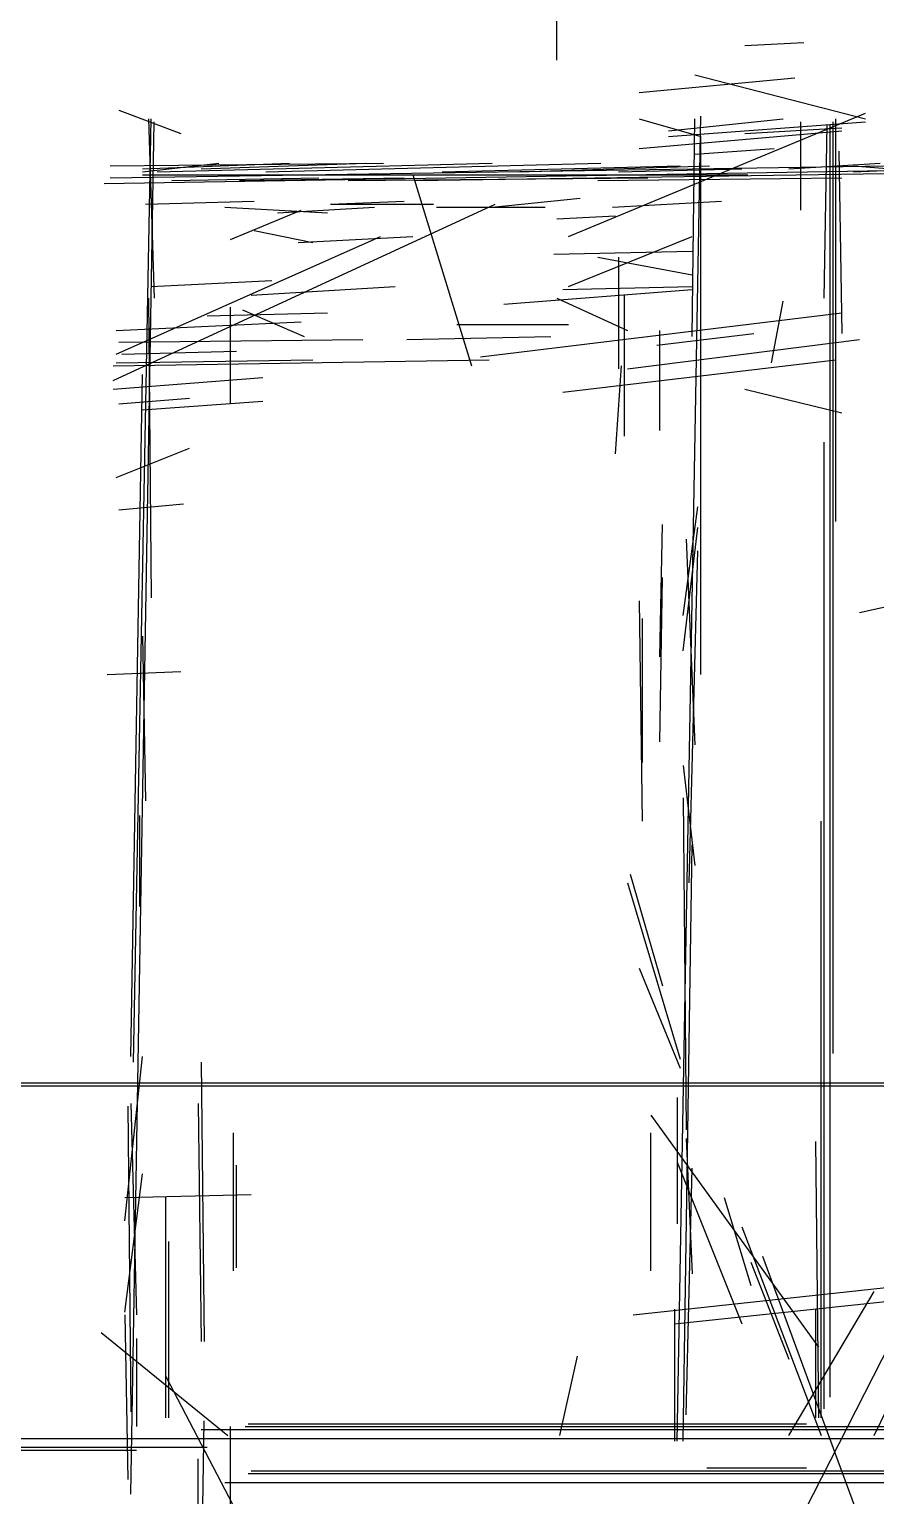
# Model space of a CAD drawing. Header units: metres. Extents: x 0.1 to 46.8, y -33.1 to 0.
# Drawn here: x 22.555 to 25.435, y -19.795 to -14.805 of the extents above; entities that cross this region are included whole.
import ezdxf

# ---------------------------------------------------------------- set-up
doc = ezdxf.new("R2010")
doc.units = ezdxf.units.M
doc.layers.add('Lines', color=7, linetype='Continuous')
doc.layers.add('Walls', color=2, linetype='Continuous')

msp = doc.modelspace()

# ---------------------------------------------------------------- linework, layer by layer
at = {"layer": 'Lines'}
for p, q in [((24.35, -14.91), (24.35, -14.46)), ((24.99, -14.86), (25.19, -14.85)), ((24.63, -15.02), (25.16, -14.97)), ((24.82, -14.96), (25.4, -15.11)), ((22.86, -15.08), (23.07, -15.16)), ((22.91, -18.32), (22.97, -15.11)), ((22.96, -15.11), (22.98, -15.72)), ((24.39, -15.51), (25.4, -15.09)), ((24.63, -15.11), (24.84, -15.17)), ((24.73, -15.15), (25.12, -15.11)), ((24.76, -19.61), (24.84, -15.1)), ((24.81, -15.85), (24.82, -15.11)), ((25.3, -16.48), (25.3, -15.11)), ((22.9, -19.79), (22.98, -15.12)), ((24.63, -15.21), (25.32, -15.15)), ((24.73, -15.17), (25.4, -15.12)), ((24.99, -15.16), (25.32, -15.14)), ((25.18, -15.42), (25.18, -15.12)), ((25.26, -15.72), (25.27, -15.13)), ((25.28, -19.46), (25.28, -15.13)), ((25.29, -18.29), (25.29, -15.12)), ((24.82, -15.23), (25.09, -15.21)), ((24.84, -17), (24.84, -15.17)), ((22.81, -15.33), (26.95, -15.26)), ((22.83, -15.31), (26.06, -15.26)), ((22.83, -15.27), (23.76, -15.26)), ((22.94, -15.28), (23.44, -15.26)), ((22.94, -15.29), (23.2, -15.26)), ((22.99, -15.29), (24.13, -15.26)), ((23.14, -15.28), (23.7, -15.26)), ((23.36, -15.29), (24.5, -15.26)), ((23.87, -15.32), (27.87, -15.26)), ((25.14, -15.28), (25.45, -15.26)), ((25.31, -15.22), (25.32, -15.84)), ((25.36, -15.29), (26.09, -15.26)), ((22.94, -15.3), (25, -15.3)), ((23.04, -15.32), (23.54, -15.31)), ((23.27, -15.32), (23.83, -15.31)), ((23.64, -15.32), (24.66, -15.31)), ((23.86, -15.3), (24.06, -15.95)), ((23.96, -15.29), (24.77, -15.27)), ((24.22, -15.29), (24.87, -15.27)), ((24.49, -15.32), (25.32, -15.31)), ((24.56, -15.29), (24.98, -15.28)), ((25.36, -15.27), (25.76, -15.3)), ((22.84, -16), (24.14, -15.4)), ((22.95, -15.4), (23.32, -15.39)), ((23.22, -15.41), (23.57, -15.43)), ((23.4, -15.43), (23.73, -15.41)), ((23.58, -15.4), (23.83, -15.39)), ((23.58, -15.4), (23.93, -15.4)), ((23.94, -15.41), (24.31, -15.41)), ((24.13, -15.41), (24.43, -15.38)), ((24.54, -15.41), (24.91, -15.39)), ((23.24, -15.52), (23.48, -15.42)), ((24.35, -15.45), (24.55, -15.44)), ((22.85, -15.91), (23.75, -15.51)), ((23.32, -15.49), (23.52, -15.53)), ((23.47, -15.53), (23.86, -15.51)), ((24.39, -15.68), (24.81, -15.51)), ((24.34, -15.57), (24.81, -15.56)), ((24.49, -15.58), (24.81, -15.64)), ((24.56, -15.58), (24.56, -15.96)), ((22.97, -15.68), (23.38, -15.66)), ((23.31, -15.71), (23.8, -15.68)), ((24.17, -15.74), (24.81, -15.69)), ((24.37, -15.69), (24.81, -15.68)), ((24.58, -16.19), (24.58, -15.71)), ((22.96, -15.72), (22.97, -16.74)), ((23.24, -16.08), (23.24, -15.75)), ((23.28, -15.76), (23.49, -15.85)), ((24.35, -15.72), (24.59, -15.83)), ((25.08, -15.94), (25.12, -15.73)), ((22.85, -15.83), (23.48, -15.8)), ((23.16, -15.78), (23.57, -15.77)), ((24.01, -15.81), (24.39, -15.81)), ((24.09, -15.92), (25.32, -15.77)), ((22.86, -15.87), (23.69, -15.86)), ((23.84, -15.86), (24.33, -15.85)), ((24.59, -15.96), (25.38, -15.86)), ((24.69, -15.88), (25.02, -15.84)), ((24.7, -16.17), (24.7, -15.83)), ((22.87, -15.91), (23.26, -15.9)), ((22.84, -15.95), (24.12, -15.93)), ((22.85, -15.94), (23.52, -15.93)), ((24.37, -16.04), (25.3, -15.93)), ((24.55, -16.25), (24.57, -15.95)), ((22.84, -16.03), (23.35, -15.99)), ((22.9, -18.3), (22.94, -15.98)), ((22.86, -16.08), (23.1, -16.06)), ((24.99, -16.03), (25.32, -16.11)), ((22.94, -16.1), (23.35, -16.07)), ((25.26, -19.5), (25.26, -16.21)), ((22.85, -16.33), (23.1, -16.23)), ((22.86, -16.44), (23.08, -16.42)), ((24.78, -16.8), (24.83, -16.43)), ((24.7, -16.94), (24.71, -16.49)), ((24.78, -16.92), (24.83, -16.5)), ((24.79, -16.54), (24.82, -17.24)), ((24.8, -17.71), (24.83, -16.58)), ((24.7, -17.23), (24.71, -16.67)), ((25.38, -16.79), (25.91, -16.67)), ((24.63, -16.75), (24.64, -17.5)), ((24.64, -16.81), (24.64, -17.3)), ((22.94, -16.87), (22.95, -17.43)), ((22.82, -17), (23.07, -16.99)), ((24.78, -17.31), (24.82, -17.65)), ((24.78, -17.42), (24.79, -18.55)), ((22.93, -17.48), (22.93, -17.79)), ((25.25, -19.53), (25.25, -17.5)), ((24.78, -19.61), (24.81, -17.58)), ((24.59, -17.71), (24.77, -18.31)), ((24.6, -17.68), (24.71, -18.06)), ((24.63, -18), (24.77, -18.34)), ((22.88, -18.86), (22.94, -18.3)), ((23.14, -18.32), (23.15, -19.27)), ((5.74, -18.39), (31.5, -18.39)), ((5.96, -18.4), (31.5, -18.4)), ((22.9, -18.46), (22.92, -19.18)), ((23.13, -18.46), (23.14, -19.27)), ((24.76, -18.44), (24.76, -18.87)), ((22.89, -18.47), (22.9, -19.51)), ((24.67, -18.5), (25.24, -19.29)), ((23.25, -19.03), (23.25, -18.56)), ((24.67, -19.03), (24.67, -18.56)), ((24.79, -18.58), (24.81, -19.04)), ((25.23, -18.59), (25.24, -19.53)), ((24.76, -18.66), (24.98, -19.21)), ((22.88, -19.17), (22.94, -18.7)), ((23.26, -19.02), (23.26, -18.67)), ((24.79, -19.52), (24.81, -18.68)), ((22.88, -18.78), (23.31, -18.77)), ((23.02, -19.53), (23.02, -18.78)), ((24.92, -18.78), (25.01, -19.08)), ((24.98, -18.88), (25.25, -19.59)), ((23.03, -19.53), (23.03, -18.93)), ((25.01, -19), (25.14, -19.33)), ((25.05, -18.98), (25.72, -20.8)), ((24.61, -19.18), (25.81, -19.05)), ((24.83, -20.56), (25.61, -19.03)), ((24.75, -19.21), (25.8, -19.1)), ((25.14, -19.59), (25.43, -19.1)), ((24.75, -19.16), (24.75, -19.61)), ((25.23, -19.16), (25.23, -19.53)), ((22.88, -19.18), (22.89, -19.74)), ((22.8, -19.24), (23.23, -19.59)), ((22.92, -19.26), (22.92, -19.56)), ((25.43, -19.59), (25.59, -19.26)), ((24.36, -19.59), (24.42, -19.32)), ((23.02, -19.39), (23.26, -19.85)), ((23.14, -20.18), (23.15, -19.54)), ((23.24, -20.17), (23.24, -19.56)), ((23.29, -19.56), (27.95, -19.56)), ((23.3, -19.55), (25.2, -19.55)), ((5.27, -19.6), (36.37, -19.6)), ((23.14, -19.57), (31.47, -19.57)), ((13.89, -19.63), (23.16, -19.63)), ((13.89, -19.64), (22.92, -19.64)), ((23.13, -20.04), (23.13, -19.67)), ((23.31, -19.71), (26.37, -19.71)), ((24.86, -19.7), (25.2, -19.7)), ((23.22, -19.75), (31.5, -19.75)), ((23.3, -19.72), (27.31, -19.72))]:
    msp.add_line(p, q, dxfattribs=at)
at = {"layer": 'Walls'}
for p, q in [((24.63, -15.02), (25.16, -14.97)), ((24.63, -15.02), (25.16, -14.97)), ((24.63, -15.02), (25.16, -14.97)), ((24.63, -15.02), (25.16, -14.97)), ((24.63, -15.02), (25.16, -14.97)), ((24.63, -15.02), (25.16, -14.97)), ((24.63, -15.02), (25.16, -14.97)), ((22.91, -18.32), (22.97, -15.11)), ((22.91, -18.32), (22.97, -15.11)), ((22.91, -18.32), (22.97, -15.11)), ((22.91, -18.32), (22.97, -15.11)), ((24.76, -19.61), (24.84, -15.1)), ((24.76, -19.61), (24.84, -15.1)), ((24.76, -19.61), (24.84, -15.1)), ((24.76, -19.61), (24.84, -15.1)), ((24.76, -19.61), (24.84, -15.1)), ((24.76, -19.61), (24.84, -15.1)), ((24.76, -19.61), (24.84, -15.1)), ((24.81, -15.85), (24.82, -15.11)), ((24.81, -15.85), (24.82, -15.11)), ((24.81, -15.85), (24.82, -15.11)), ((24.81, -15.85), (24.82, -15.11)), ((25.3, -16.48), (25.3, -15.11)), ((25.3, -16.48), (25.3, -15.11)), ((25.3, -16.48), (25.3, -15.11)), ((25.3, -16.48), (25.3, -15.11)), ((22.9, -19.79), (22.98, -15.12)), ((22.9, -19.79), (22.98, -15.12)), ((22.9, -19.79), (22.98, -15.12)), ((24.63, -15.21), (25.32, -15.15)), ((24.63, -15.21), (25.32, -15.15)), ((24.63, -15.21), (25.32, -15.15)), ((24.63, -15.21), (25.32, -15.15)), ((24.63, -15.21), (25.32, -15.15)), ((24.63, -15.21), (25.32, -15.15)), ((24.63, -15.21), (25.32, -15.15)), ((24.63, -15.21), (25.32, -15.15)), ((24.63, -15.21), (25.32, -15.15)), ((24.73, -15.17), (25.4, -15.12)), ((24.73, -15.17), (25.4, -15.12)), ((24.73, -15.17), (25.4, -15.12)), ((24.73, -15.17), (25.4, -15.12)), ((24.73, -15.17), (25.4, -15.12)), ((24.73, -15.17), (25.4, -15.12)), ((24.73, -15.17), (25.4, -15.12)), ((24.73, -15.17), (25.4, -15.12)), ((24.73, -15.17), (25.4, -15.12)), ((25.26, -15.72), (25.27, -15.13)), ((25.26, -15.72), (25.27, -15.13)), ((25.26, -15.72), (25.27, -15.13)), ((25.28, -19.46), (25.28, -15.13)), ((25.28, -19.46), (25.28, -15.13)), ((25.28, -19.46), (25.28, -15.13)), ((25.28, -19.46), (25.28, -15.13)), ((25.28, -19.46), (25.28, -15.13)), ((25.28, -19.46), (25.28, -15.13)), ((25.28, -19.46), (25.28, -15.13)), ((25.29, -18.29), (25.29, -15.12)), ((25.29, -18.29), (25.29, -15.12)), ((25.29, -18.29), (25.29, -15.12)), ((25.29, -18.29), (25.29, -15.12)), ((25.29, -18.29), (25.29, -15.12)), ((25.29, -18.29), (25.29, -15.12)), ((24.84, -17), (24.84, -15.17)), ((24.84, -17), (24.84, -15.17)), ((24.84, -17), (24.84, -15.17)), ((24.84, -17), (24.84, -15.17)), ((24.84, -17), (24.84, -15.17)), ((22.81, -15.33), (26.95, -15.26)), ((22.81, -15.33), (26.95, -15.26)), ((22.81, -15.33), (26.95, -15.26)), ((22.81, -15.33), (26.95, -15.26)), ((22.81, -15.33), (26.95, -15.26)), ((22.81, -15.33), (26.95, -15.26)), ((22.81, -15.33), (26.95, -15.26)), ((22.81, -15.33), (26.95, -15.26)), ((22.81, -15.33), (26.95, -15.26)), ((22.81, -15.33), (26.95, -15.26)), ((22.83, -15.31), (26.06, -15.26)), ((22.83, -15.27), (23.76, -15.26)), ((22.83, -15.31), (26.06, -15.26)), ((22.83, -15.27), (23.76, -15.26)), ((22.83, -15.31), (26.06, -15.26)), ((22.83, -15.27), (23.76, -15.26)), ((22.83, -15.27), (23.76, -15.26)), ((22.83, -15.31), (26.06, -15.26)), ((22.83, -15.27), (23.76, -15.26)), ((22.83, -15.31), (26.06, -15.26)), ((22.83, -15.31), (26.06, -15.26)), ((22.83, -15.31), (26.06, -15.26)), ((22.83, -15.31), (26.06, -15.26)), ((22.83, -15.31), (26.06, -15.26)), ((22.83, -15.31), (26.06, -15.26)), ((22.83, -15.27), (23.76, -15.26)), ((22.83, -15.27), (23.76, -15.26)), ((22.83, -15.27), (23.76, -15.26)), ((22.83, -15.27), (23.76, -15.26)), ((22.94, -15.28), (23.44, -15.26)), ((22.94, -15.28), (23.44, -15.26)), ((22.94, -15.28), (23.44, -15.26)), ((22.94, -15.28), (23.44, -15.26)), ((22.94, -15.28), (23.44, -15.26)), ((22.94, -15.28), (23.44, -15.26)), ((22.94, -15.28), (23.44, -15.26)), ((22.94, -15.28), (23.44, -15.26)), ((22.94, -15.28), (23.44, -15.26)), ((22.94, -15.28), (23.44, -15.26)), ((22.99, -15.29), (24.13, -15.26)), ((22.99, -15.29), (24.13, -15.26)), ((22.99, -15.29), (24.13, -15.26)), ((22.99, -15.29), (24.13, -15.26)), ((22.99, -15.29), (24.13, -15.26)), ((22.99, -15.29), (24.13, -15.26)), ((22.99, -15.29), (24.13, -15.26)), ((22.99, -15.29), (24.13, -15.26)), ((22.99, -15.29), (24.13, -15.26)), ((22.99, -15.29), (24.13, -15.26)), ((23.14, -15.28), (23.7, -15.26)), ((23.14, -15.28), (23.7, -15.26)), ((23.14, -15.28), (23.7, -15.26)), ((23.14, -15.28), (23.7, -15.26)), ((23.14, -15.28), (23.7, -15.26)), ((23.14, -15.28), (23.7, -15.26)), ((23.14, -15.28), (23.7, -15.26)), ((23.14, -15.28), (23.7, -15.26)), ((23.36, -15.29), (24.5, -15.26)), ((23.36, -15.29), (24.5, -15.26)), ((23.36, -15.29), (24.5, -15.26)), ((23.36, -15.29), (24.5, -15.26)), ((23.36, -15.29), (24.5, -15.26)), ((23.36, -15.29), (24.5, -15.26)), ((23.36, -15.29), (24.5, -15.26)), ((23.36, -15.29), (24.5, -15.26)), ((23.36, -15.29), (24.5, -15.26)), ((23.36, -15.29), (24.5, -15.26)), ((23.36, -15.29), (24.5, -15.26)), ((23.87, -15.32), (27.87, -15.26)), ((23.87, -15.32), (27.87, -15.26)), ((23.87, -15.32), (27.87, -15.26)), ((23.87, -15.32), (27.87, -15.26)), ((23.87, -15.32), (27.87, -15.26)), ((25.31, -15.22), (25.32, -15.84)), ((25.31, -15.22), (25.32, -15.84)), ((25.31, -15.22), (25.32, -15.84)), ((25.36, -15.29), (26.09, -15.26)), ((25.36, -15.29), (26.09, -15.26)), ((25.36, -15.29), (26.09, -15.26)), ((25.36, -15.29), (26.09, -15.26)), ((25.36, -15.29), (26.09, -15.26)), ((25.36, -15.29), (26.09, -15.26)), ((25.36, -15.29), (26.09, -15.26)), ((25.36, -15.29), (26.09, -15.26)), ((22.94, -15.3), (25, -15.3)), ((22.94, -15.3), (25, -15.3)), ((22.94, -15.3), (25, -15.3)), ((22.94, -15.3), (25, -15.3)), ((22.94, -15.3), (25, -15.3)), ((22.94, -15.3), (25, -15.3)), ((22.94, -15.3), (25, -15.3)), ((22.94, -15.3), (25, -15.3)), ((22.94, -15.3), (25, -15.3)), ((22.94, -15.3), (25, -15.3)), ((22.94, -15.3), (25, -15.3)), ((23.04, -15.32), (23.54, -15.31)), ((23.04, -15.32), (23.54, -15.31)), ((23.04, -15.32), (23.54, -15.31)), ((23.04, -15.32), (23.54, -15.31)), ((23.04, -15.32), (23.54, -15.31)), ((23.04, -15.32), (23.54, -15.31)), ((23.04, -15.32), (23.54, -15.31)), ((23.04, -15.32), (23.54, -15.31)), ((23.04, -15.32), (23.54, -15.31)), ((23.27, -15.32), (23.83, -15.31)), ((23.27, -15.32), (23.83, -15.31)), ((23.27, -15.32), (23.83, -15.31)), ((23.27, -15.32), (23.83, -15.31)), ((23.27, -15.32), (23.83, -15.31)), ((23.27, -15.32), (23.83, -15.31)), ((23.27, -15.32), (23.83, -15.31)), ((23.27, -15.32), (23.83, -15.31)), ((23.27, -15.32), (23.83, -15.31)), ((23.27, -15.32), (23.83, -15.31)), ((23.64, -15.32), (24.66, -15.31)), ((23.64, -15.32), (24.66, -15.31)), ((23.64, -15.32), (24.66, -15.31)), ((23.64, -15.32), (24.66, -15.31)), ((23.64, -15.32), (24.66, -15.31)), ((23.64, -15.32), (24.66, -15.31)), ((23.64, -15.32), (24.66, -15.31)), ((23.64, -15.32), (24.66, -15.31)), ((23.64, -15.32), (24.66, -15.31)), ((23.64, -15.32), (24.66, -15.31)), ((23.64, -15.32), (24.66, -15.31)), ((23.64, -15.32), (24.66, -15.31)), ((23.96, -15.29), (24.77, -15.27)), ((23.96, -15.29), (24.77, -15.27)), ((23.96, -15.29), (24.77, -15.27)), ((23.96, -15.29), (24.77, -15.27)), ((23.96, -15.29), (24.77, -15.27)), ((23.96, -15.29), (24.77, -15.27)), ((23.96, -15.29), (24.77, -15.27)), ((23.96, -15.29), (24.77, -15.27)), ((23.96, -15.29), (24.77, -15.27)), ((23.96, -15.29), (24.77, -15.27)), ((23.96, -15.29), (24.77, -15.27)), ((24.22, -15.29), (24.87, -15.27)), ((24.22, -15.29), (24.87, -15.27)), ((24.22, -15.29), (24.87, -15.27)), ((24.22, -15.29), (24.87, -15.27)), ((24.22, -15.29), (24.87, -15.27)), ((24.22, -15.29), (24.87, -15.27)), ((24.22, -15.29), (24.87, -15.27)), ((24.22, -15.29), (24.87, -15.27)), ((24.22, -15.29), (24.87, -15.27)), ((24.22, -15.29), (24.87, -15.27)), ((24.22, -15.29), (24.87, -15.27)), ((24.22, -15.29), (24.87, -15.27)), ((24.22, -15.29), (24.87, -15.27)), ((24.49, -15.32), (25.32, -15.31)), ((24.49, -15.32), (25.32, -15.31)), ((24.49, -15.32), (25.32, -15.31)), ((24.49, -15.32), (25.32, -15.31)), ((24.49, -15.32), (25.32, -15.31)), ((24.49, -15.32), (25.32, -15.31)), ((24.49, -15.32), (25.32, -15.31)), ((24.49, -15.32), (25.32, -15.31)), ((24.49, -15.32), (25.32, -15.31)), ((24.49, -15.32), (25.32, -15.31)), ((24.49, -15.32), (25.32, -15.31)), ((22.84, -16), (24.14, -15.4)), ((22.85, -15.91), (23.75, -15.51)), ((24.17, -15.74), (24.81, -15.69)), ((24.17, -15.74), (24.81, -15.69)), ((24.17, -15.74), (24.81, -15.69)), ((24.17, -15.74), (24.81, -15.69)), ((24.17, -15.74), (24.81, -15.69)), ((24.17, -15.74), (24.81, -15.69)), ((24.17, -15.74), (24.81, -15.69)), ((24.17, -15.74), (24.81, -15.69)), ((24.17, -15.74), (24.81, -15.69)), ((24.17, -15.74), (24.81, -15.69)), ((24.17, -15.74), (24.81, -15.69)), ((24.17, -15.74), (24.81, -15.69)), ((22.96, -15.72), (22.97, -16.74)), ((22.85, -15.83), (23.48, -15.8)), ((22.85, -15.83), (23.48, -15.8)), ((22.85, -15.83), (23.48, -15.8)), ((22.85, -15.83), (23.48, -15.8)), ((22.85, -15.83), (23.48, -15.8)), ((22.85, -15.83), (23.48, -15.8)), ((22.85, -15.83), (23.48, -15.8)), ((22.85, -15.83), (23.48, -15.8)), ((24.09, -15.92), (25.32, -15.77)), ((24.09, -15.92), (25.32, -15.77)), ((24.09, -15.92), (25.32, -15.77)), ((24.09, -15.92), (25.32, -15.77)), ((24.09, -15.92), (25.32, -15.77)), ((24.09, -15.92), (25.32, -15.77)), ((24.09, -15.92), (25.32, -15.77)), ((24.09, -15.92), (25.32, -15.77)), ((24.09, -15.92), (25.32, -15.77)), ((24.09, -15.92), (25.32, -15.77)), ((24.09, -15.92), (25.32, -15.77)), ((22.86, -15.87), (23.69, -15.86)), ((22.86, -15.87), (23.69, -15.86)), ((22.86, -15.87), (23.69, -15.86)), ((22.86, -15.87), (23.69, -15.86)), ((22.86, -15.87), (23.69, -15.86)), ((22.86, -15.87), (23.69, -15.86)), ((22.86, -15.87), (23.69, -15.86)), ((22.86, -15.87), (23.69, -15.86)), ((24.59, -15.96), (25.38, -15.86)), ((24.59, -15.96), (25.38, -15.86)), ((24.59, -15.96), (25.38, -15.86)), ((24.59, -15.96), (25.38, -15.86)), ((24.59, -15.96), (25.38, -15.86)), ((24.59, -15.96), (25.38, -15.86)), ((24.59, -15.96), (25.38, -15.86)), ((24.59, -15.96), (25.38, -15.86)), ((22.84, -15.95), (24.12, -15.93)), ((22.84, -15.95), (24.12, -15.93)), ((22.84, -15.95), (24.12, -15.93)), ((22.84, -15.95), (24.12, -15.93)), ((22.84, -15.95), (24.12, -15.93)), ((22.84, -15.95), (24.12, -15.93)), ((22.84, -15.95), (24.12, -15.93)), ((22.84, -15.95), (24.12, -15.93)), ((22.84, -15.95), (24.12, -15.93)), ((22.84, -15.95), (24.12, -15.93)), ((22.85, -15.94), (23.52, -15.93)), ((22.85, -15.94), (23.52, -15.93)), ((22.85, -15.94), (23.52, -15.93)), ((22.85, -15.94), (23.52, -15.93)), ((22.85, -15.94), (23.52, -15.93)), ((22.85, -15.94), (23.52, -15.93)), ((22.85, -15.94), (23.52, -15.93)), ((24.37, -16.04), (25.3, -15.93)), ((24.37, -16.04), (25.3, -15.93)), ((24.37, -16.04), (25.3, -15.93)), ((24.37, -16.04), (25.3, -15.93)), ((24.37, -16.04), (25.3, -15.93)), ((24.37, -16.04), (25.3, -15.93)), ((22.84, -16.03), (23.35, -15.99)), ((22.84, -16.03), (23.35, -15.99)), ((22.84, -16.03), (23.35, -15.99)), ((22.84, -16.03), (23.35, -15.99)), ((22.84, -16.03), (23.35, -15.99)), ((22.84, -16.03), (23.35, -15.99)), ((22.9, -18.3), (22.94, -15.98)), ((22.9, -18.3), (22.94, -15.98)), ((25.26, -19.5), (25.26, -16.21)), ((25.26, -19.5), (25.26, -16.21)), ((25.26, -19.5), (25.26, -16.21)), ((25.26, -19.5), (25.26, -16.21)), ((24.79, -16.54), (24.82, -17.24)), ((24.79, -16.54), (24.82, -17.24)), ((24.79, -16.54), (24.82, -17.24)), ((24.79, -16.54), (24.82, -17.24)), ((24.79, -16.54), (24.82, -17.24)), ((24.8, -17.71), (24.83, -16.58)), ((24.8, -17.71), (24.83, -16.58)), ((24.8, -17.71), (24.83, -16.58)), ((24.8, -17.71), (24.83, -16.58)), ((24.8, -17.71), (24.83, -16.58)), ((24.8, -17.71), (24.83, -16.58)), ((24.7, -17.23), (24.71, -16.67)), ((24.7, -17.23), (24.71, -16.67)), ((24.7, -17.23), (24.71, -16.67)), ((24.7, -17.23), (24.71, -16.67)), ((24.7, -17.23), (24.71, -16.67)), ((25.38, -16.79), (25.91, -16.67)), ((24.63, -16.75), (24.64, -17.5)), ((24.63, -16.75), (24.64, -17.5)), ((24.63, -16.75), (24.64, -17.5)), ((24.63, -16.75), (24.64, -17.5)), ((24.63, -16.75), (24.64, -17.5)), ((24.63, -16.75), (24.64, -17.5)), ((22.94, -16.87), (22.95, -17.43)), ((22.94, -16.87), (22.95, -17.43)), ((24.78, -17.42), (24.79, -18.55)), ((24.78, -17.42), (24.79, -18.55)), ((24.78, -17.42), (24.79, -18.55)), ((24.78, -17.42), (24.79, -18.55)), ((25.25, -19.53), (25.25, -17.5)), ((25.25, -19.53), (25.25, -17.5)), ((25.25, -19.53), (25.25, -17.5)), ((25.25, -19.53), (25.25, -17.5)), ((25.25, -19.53), (25.25, -17.5)), ((24.78, -19.61), (24.81, -17.58)), ((24.78, -19.61), (24.81, -17.58)), ((24.78, -19.61), (24.81, -17.58)), ((24.78, -19.61), (24.81, -17.58)), ((22.88, -18.86), (22.94, -18.3)), ((22.88, -18.86), (22.94, -18.3)), ((22.88, -18.86), (22.94, -18.3)), ((22.88, -18.86), (22.94, -18.3)), ((22.88, -18.86), (22.94, -18.3)), ((22.88, -18.86), (22.94, -18.3)), ((23.14, -18.32), (23.15, -19.27)), ((23.14, -18.32), (23.15, -19.27)), ((23.14, -18.32), (23.15, -19.27)), ((23.14, -18.32), (23.15, -19.27)), ((23.14, -18.32), (23.15, -19.27)), ((23.14, -18.32), (23.15, -19.27)), ((5.74, -18.39), (31.5, -18.39)), ((5.74, -18.39), (31.5, -18.39)), ((5.74, -18.39), (31.5, -18.39)), ((5.74, -18.39), (31.5, -18.39)), ((5.74, -18.39), (31.5, -18.39)), ((5.74, -18.39), (31.5, -18.39)), ((5.96, -18.4), (31.5, -18.4)), ((5.96, -18.4), (31.5, -18.4)), ((5.96, -18.4), (31.5, -18.4)), ((5.96, -18.4), (31.5, -18.4)), ((5.96, -18.4), (31.5, -18.4)), ((22.9, -18.46), (22.92, -19.18)), ((22.9, -18.46), (22.92, -19.18)), ((22.9, -18.46), (22.92, -19.18)), ((22.9, -18.46), (22.92, -19.18)), ((22.9, -18.46), (22.92, -19.18)), ((22.9, -18.46), (22.92, -19.18)), ((22.9, -18.46), (22.92, -19.18)), ((23.13, -18.46), (23.14, -19.27)), ((23.13, -18.46), (23.14, -19.27)), ((23.13, -18.46), (23.14, -19.27)), ((23.13, -18.46), (23.14, -19.27)), ((23.13, -18.46), (23.14, -19.27)), ((23.13, -18.46), (23.14, -19.27)), ((22.89, -18.47), (22.9, -19.51)), ((22.89, -18.47), (22.9, -19.51)), ((22.89, -18.47), (22.9, -19.51)), ((22.89, -18.47), (22.9, -19.51)), ((22.89, -18.47), (22.9, -19.51)), ((22.89, -18.47), (22.9, -19.51)), ((22.89, -18.47), (22.9, -19.51)), ((25.23, -18.59), (25.24, -19.53)), ((25.23, -18.59), (25.24, -19.53)), ((25.23, -18.59), (25.24, -19.53)), ((24.76, -18.66), (24.98, -19.21)), ((24.79, -19.52), (24.81, -18.68)), ((24.79, -19.52), (24.81, -18.68)), ((24.79, -19.52), (24.81, -18.68)), ((23.02, -19.53), (23.02, -18.78)), ((23.02, -19.53), (23.02, -18.78)), ((23.02, -19.53), (23.02, -18.78)), ((23.02, -19.53), (23.02, -18.78)), ((23.02, -19.53), (23.02, -18.78)), ((23.02, -19.53), (23.02, -18.78)), ((23.02, -19.53), (23.02, -18.78)), ((23.02, -19.53), (23.02, -18.78)), ((24.98, -18.88), (25.25, -19.59)), ((24.98, -18.88), (25.25, -19.59)), ((23.03, -19.53), (23.03, -18.93)), ((23.03, -19.53), (23.03, -18.93)), ((23.03, -19.53), (23.03, -18.93)), ((23.03, -19.53), (23.03, -18.93)), ((23.03, -19.53), (23.03, -18.93)), ((23.03, -19.53), (23.03, -18.93)), ((23.03, -19.53), (23.03, -18.93)), ((23.03, -19.53), (23.03, -18.93)), ((25.05, -18.98), (25.72, -20.8)), ((25.05, -18.98), (25.72, -20.8)), ((24.61, -19.18), (25.81, -19.05)), ((24.61, -19.18), (25.81, -19.05)), ((24.61, -19.18), (25.81, -19.05)), ((24.83, -20.56), (25.61, -19.03)), ((24.83, -20.56), (25.61, -19.03)), ((24.83, -20.56), (25.61, -19.03)), ((24.83, -20.56), (25.61, -19.03)), ((24.75, -19.21), (25.8, -19.1)), ((24.75, -19.21), (25.8, -19.1)), ((24.75, -19.21), (25.8, -19.1)), ((25.14, -19.59), (25.43, -19.1)), ((22.88, -19.18), (22.89, -19.74)), ((22.88, -19.18), (22.89, -19.74)), ((22.88, -19.18), (22.89, -19.74)), ((22.88, -19.18), (22.89, -19.74)), ((22.88, -19.18), (22.89, -19.74)), ((22.88, -19.18), (22.89, -19.74)), ((22.88, -19.18), (22.89, -19.74)), ((22.88, -19.18), (22.89, -19.74)), ((23.14, -20.18), (23.15, -19.54)), ((23.14, -20.18), (23.15, -19.54)), ((23.14, -20.18), (23.15, -19.54)), ((23.24, -20.17), (23.24, -19.56)), ((23.24, -20.17), (23.24, -19.56)), ((23.24, -20.17), (23.24, -19.56)), ((23.29, -19.56), (27.95, -19.56)), ((23.29, -19.56), (27.95, -19.56)), ((23.29, -19.56), (27.95, -19.56)), ((23.29, -19.56), (27.95, -19.56)), ((23.29, -19.56), (27.95, -19.56)), ((23.29, -19.56), (27.95, -19.56)), ((23.29, -19.56), (27.95, -19.56)), ((23.29, -19.56), (27.95, -19.56)), ((23.3, -19.55), (25.2, -19.55)), ((23.3, -19.55), (25.2, -19.55)), ((23.3, -19.55), (25.2, -19.55)), ((23.3, -19.55), (25.2, -19.55)), ((5.27, -19.6), (36.37, -19.6)), ((5.27, -19.6), (36.37, -19.6)), ((5.27, -19.6), (36.37, -19.6)), ((5.27, -19.6), (36.37, -19.6)), ((23.14, -19.57), (31.47, -19.57)), ((23.14, -19.57), (31.47, -19.57)), ((23.14, -19.57), (31.47, -19.57)), ((23.14, -19.57), (31.47, -19.57)), ((23.14, -19.57), (31.47, -19.57)), ((13.89, -19.63), (23.16, -19.63)), ((13.89, -19.63), (23.16, -19.63)), ((13.89, -19.63), (23.16, -19.63)), ((13.89, -19.63), (23.16, -19.63)), ((13.89, -19.63), (23.16, -19.63)), ((13.89, -19.63), (23.16, -19.63)), ((13.89, -19.63), (23.16, -19.63)), ((13.89, -19.63), (23.16, -19.63)), ((13.89, -19.63), (23.16, -19.63)), ((13.89, -19.63), (23.16, -19.63)), ((13.89, -19.64), (22.92, -19.64)), ((13.89, -19.64), (22.92, -19.64)), ((13.89, -19.64), (22.92, -19.64)), ((13.89, -19.64), (22.92, -19.64)), ((13.89, -19.64), (22.92, -19.64)), ((13.89, -19.64), (22.92, -19.64)), ((13.89, -19.64), (22.92, -19.64)), ((13.89, -19.64), (22.92, -19.64)), ((13.89, -19.64), (22.92, -19.64)), ((13.89, -19.64), (22.92, -19.64)), ((23.31, -19.71), (26.37, -19.71)), ((23.31, -19.71), (26.37, -19.71)), ((23.31, -19.71), (26.37, -19.71)), ((23.31, -19.71), (26.37, -19.71)), ((23.31, -19.71), (26.37, -19.71)), ((23.31, -19.71), (26.37, -19.71)), ((23.31, -19.71), (26.37, -19.71)), ((23.31, -19.71), (26.37, -19.71)), ((23.22, -19.75), (31.5, -19.75)), ((23.22, -19.75), (31.5, -19.75)), ((23.22, -19.75), (31.5, -19.75)), ((23.22, -19.75), (31.5, -19.75)), ((23.22, -19.75), (31.5, -19.75)), ((23.22, -19.75), (31.5, -19.75)), ((23.3, -19.72), (27.31, -19.72)), ((23.3, -19.72), (27.31, -19.72)), ((23.3, -19.72), (27.31, -19.72)), ((23.3, -19.72), (27.31, -19.72)), ((23.3, -19.72), (27.31, -19.72)), ((23.3, -19.72), (27.31, -19.72)), ((23.3, -19.72), (27.31, -19.72))]:
    msp.add_line(p, q, dxfattribs=at)

doc.saveas('drawing.dxf')
